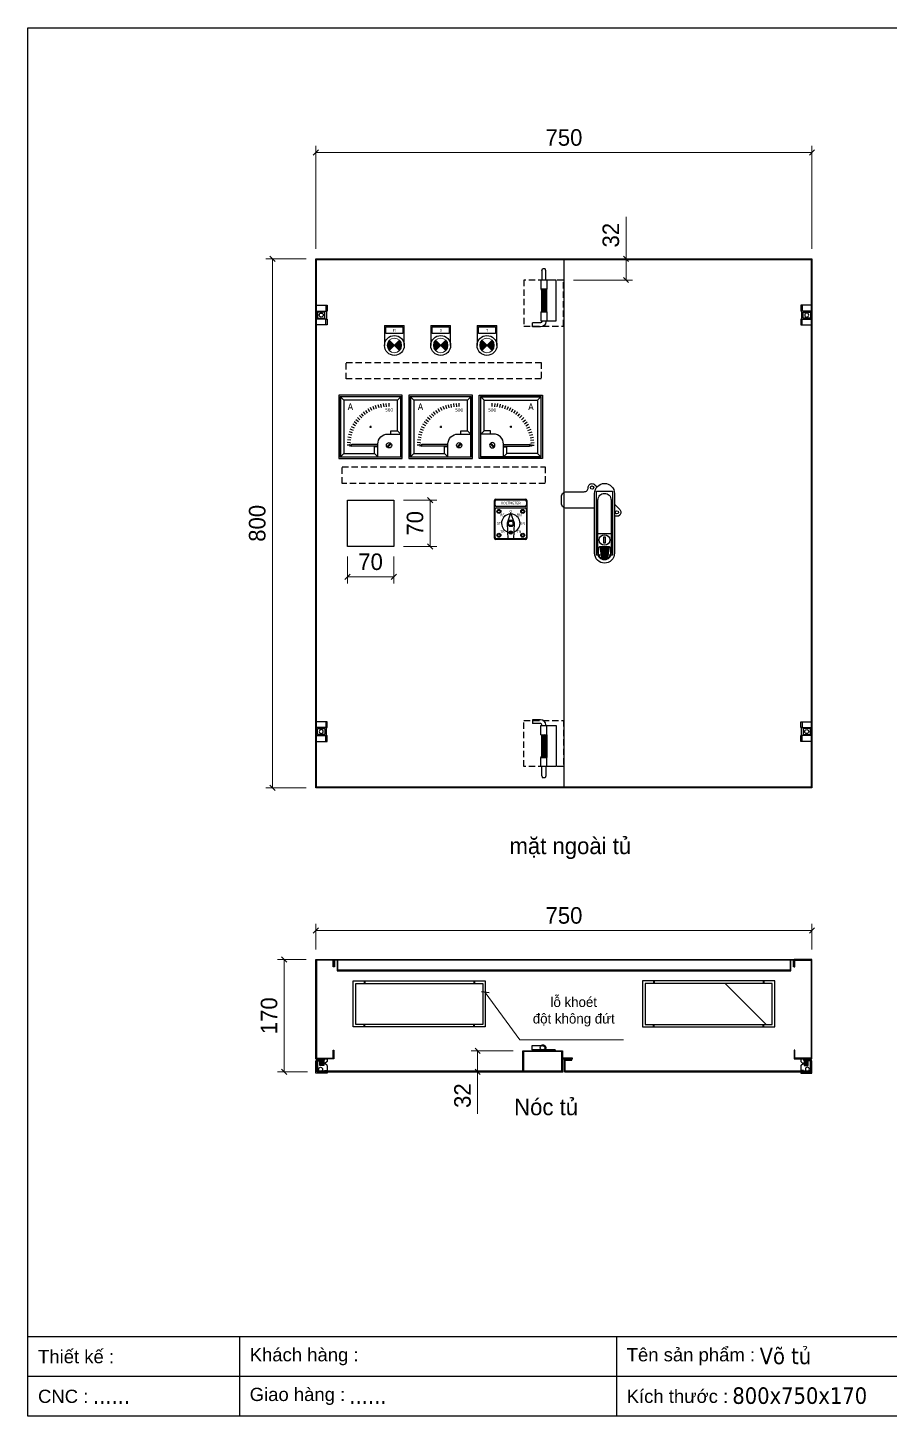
# Model space of a CAD drawing. Header units: millimetres. Extents: x 0 to 2970, y 0 to 2100.
# Drawn here: x 0 to 1302, y 0 to 2100 of the extents above; entities that cross this region are included whole.
import ezdxf
from ezdxf.enums import TextEntityAlignment as Align

# ---------------------------------------------------------------- set-up
doc = ezdxf.new("R2010")
doc.units = ezdxf.units.MM
doc.linetypes.add('HIDDEN2', pattern=[4.7625, 3.175, -1.5875])
doc.layers.add('01', color=7, linetype='HIDDEN2')
doc.layers.add('07', color=5, linetype='Continuous', lineweight=5)
doc.styles.add('Arial', font='arial.ttf')
doc.styles.add('Arial-Black', font='txt')
doc.styles.add('Tahoma (Input Text)', font='tahoma.ttf')
doc.dimstyles.new('Dim-25', dxfattribs={"dimtxt": 25, "dimasz": 8, "dimexe": 10, "dimexo": 15, "dimgap": 10, "dimtad": 1, "dimdec": 0, "dimtxsty": 'Standard', "dimblk": 'OBLIQUE', "dimcen": 10, "dimclrd": 5, "dimclre": 5, "dimclrt": 3, "dimazin": 3, "dimtfac": 1, "dimtdec": 0, "dimtmove": 0, "dimatfit": 3, "dimldrblk": 'OBLIQUE', "dimlwd": 9, "dimlwe": 9})

# ---------------------------------------------------------------- blocks, each defined once
blk = doc.blocks.new('*D1')
at = {"color": 0, "linetype": 'ByBlock', "lineweight": -2}
for p, q in [((439.7, 1915.2), (431.7, 1907.2)), ((1181.7, 1907.2), (1189.7, 1915.2))]:
    blk.add_line(p, q, dxfattribs=at)
at = {"color": 5, "lineweight": 9, "ltscale": 3, "transparency": 16777216}
for p, q in [((435.7, 1765.5), (435.7, 1921.2)), ((435.7, 1911.2), (1185.7, 1911.2)), ((1185.7, 1765.5), (1185.7, 1921.2))]:
    blk.add_line(p, q, dxfattribs=at)
at = {"layer": 'Defpoints', "color": 0, "ltscale": 3, "transparency": 16777216}
for p in [(1185.7, 1911.2), (435.7, 1750.5), (1185.7, 1750.5)]:
    blk.add_point(p, dxfattribs=at)
at = {"color": 3, "ltscale": 3, "transparency": 16777216, "insert": (810.7, 1933.9), "char_height": 25, "attachment_point": 5}
blk.add_mtext('750', dxfattribs=at)
blk = doc.blocks.new('_Oblique')
at = {"color": 0, "linetype": 'ByBlock', "lineweight": -2}
blk.add_line((-0.5, -0.5), (0.5, 0.5), dxfattribs=at)
blk = doc.blocks.new('*D2')
at = {"color": 5, "lineweight": 9, "ltscale": 3, "transparency": 16777216}
for p, q in [((420.7, 1750.5), (359.8, 1750.5)), ((369.8, 1750.5), (369.8, 950.5)), ((420.7, 950.5), (359.8, 950.5))]:
    blk.add_line(p, q, dxfattribs=at)
at = {"color": 0, "linetype": 'ByBlock', "lineweight": -2}
for p, q in [((373.8, 1746.5), (365.8, 1754.5)), ((365.8, 954.5), (373.8, 946.5))]:
    blk.add_line(p, q, dxfattribs=at)
at = {"layer": 'Defpoints', "color": 0, "ltscale": 3, "transparency": 16777216}
for p in [(435.7, 1750.5), (369.8, 950.5), (435.7, 950.5)]:
    blk.add_point(p, dxfattribs=at)
at = {"color": 3, "ltscale": 3, "transparency": 16777216, "insert": (347, 1350.5), "char_height": 25, "attachment_point": 5, "rotation": 90}
blk.add_mtext('800', dxfattribs=at)
blk = doc.blocks.new('khungtenAsean2')
at = {"color": 7}
for p, q in [((2970, -1980), (0, -1980)), ((320, -1980), (320, -2100)), ((890, -1980), (890, -2100)), ((2020, -2040), (0, -2040))]:
    blk.add_line(p, q, dxfattribs=at)
blk.add_lwpolyline([(0, 0), (2970, 0), (2970, -2100), (0, -2100)], close=True, dxfattribs=at)
at = {"color": 2, "char_height": 20, "width": 917.634, "attachment_point": 4, "style": 'Arial'}
for s, insert in [('  Tên sản phẩm :', (890, -2010)), ('  Thiết kế :', (0, -2010)), ('  Khách hàng :', (320, -2010)), ('  Giao hàng :', (320, -2070)), ('  CNC :', (0, -2070)), ('  Kích thước :', (890, -2070))]:
    blk.add_mtext(s, dxfattribs=dict(at, insert=insert))
at = {"color": 1, "style": 'Tahoma (Input Text)', "flags": 8}
for tag, p in [('#03', (506.6, -2019.3)), ('#01', (137.1, -2021.3)), ('#05', (1106.6, -2021.3)), ('#07', (1834.7, -2021.3)), ('#09', (2146.7, -2021.3)), ('#02', (98.5, -2081.3)), ('#04', (486.1, -2081.3)), ('#06', (1065.3, -2081.3)), ('#08', (1817.4, -2081.3)), ('#10', (2146.7, -2081.3))]:
    blk.add_attdef(tag, p, '', height=25, dxfattribs=at)
blk.add_attdef('#11', text='', height=25, dxfattribs=at).set_placement((2915, -2067.3), align=Align.CENTER)
blk = doc.blocks.new('HL003-2-2')
at = {"color": 1}
for p, q in [((15, 21), (15, 12)), ((15, -9), (15, 0)), ((16, 12), (17, 12)), ((16, 0), (17, 0))]:
    blk.add_line(p, q, dxfattribs=at)
blk.add_lwpolyline([(17, 0), (17, -9), (0, -9), (0, 21), (17, 21), (17, 12)], dxfattribs=at)
blk.add_lwpolyline([(0, 12), (16, 12), (16, 0), (0, 0)], close=True, dxfattribs=at)
blk.add_circle((8, 6), 3, dxfattribs=at)
blk = doc.blocks.new('HL035-1-1')
at = {"color": 1}
for p, q in [((-5, 88), (-17, 88)), ((-17, 88), (-17, 82)), ((-5, 82), (-17, 82)), ((-4.5, 79), (18.5, 79)), ((-4.5, 65), (-4.5, 79)), ((-4.5, 65), (4.5, 65)), ((1.3, 65), (-4, 64)), ((4, 64), (-4, 62.5)), ((-4, 64), (-3, 64)), ((-3, 79), (-3, 80)), ((-3, 79), (-3, 79)), ((3, 79), (3, 80)), ((3, 64), (4, 64)), ((4.5, 65), (4.5, 79)), ((4.5, 65), (4.5, 31)), ((18.5, 79), (18.5, 17)), ((4, 62.5), (-4, 61)), ((-4, 62.5), (-3, 62.5)), ((4, 61), (-4, 59.5)), ((-4, 61), (-3, 61)), ((4, 59.5), (-4, 58)), ((-4, 59.5), (-3, 59.5)), ((4, 58), (-4, 56.5)), ((-4, 58), (-3, 58)), ((4, 56.5), (-4, 55)), ((-4, 56.5), (-3, 56.5)), ((4, 55), (-4, 53.5)), ((-4, 55), (-3, 55)), ((4, 53.5), (-4, 52)), ((-4, 53.5), (-3, 53.5)), ((4, 52), (-4, 50.5)), ((-4, 52), (-3, 52)), ((4, 50.5), (-4, 49)), ((-4, 50.5), (-3, 50.5)), ((4, 49), (-4, 47.5)), ((-4, 49), (-3, 49)), ((4, 47.5), (-4, 46)), ((-4, 47.5), (-3, 47.5)), ((4, 46), (-4, 44.5)), ((-4, 46), (-3, 46)), ((4, 44.5), (-4, 43)), ((-4, 44.5), (-3, 44.5)), ((4, 43), (-4, 41.5)), ((-4, 43), (-3, 43)), ((3, 62.5), (4, 62.5)), ((3, 61), (4, 61)), ((3, 59.5), (4, 59.5)), ((3, 58), (4, 58)), ((3, 56.5), (4, 56.5)), ((3, 55), (4, 55)), ((3, 53.5), (4, 53.5)), ((3, 52), (4, 52)), ((3, 50.5), (4, 50.5)), ((3, 49), (4, 49)), ((3, 47.5), (4, 47.5)), ((3, 46), (4, 46)), ((3, 44.5), (4, 44.5)), ((3, 43), (4, 43)), ((-4.5, 17), (-4.5, 31)), ((-4.5, 31), (4.5, 31)), ((4, 41.5), (-4, 40)), ((-4, 41.5), (-3, 41.5)), ((4, 40), (-4, 38.5)), ((-4, 40), (-3, 40)), ((4, 38.5), (-4, 37)), ((-4, 38.5), (-3, 38.5)), ((4, 37), (-4, 35.5)), ((-4, 37), (-3, 37)), ((4, 35.5), (-4, 34)), ((-4, 35.5), (-3, 35.5)), ((4, 34), (-4, 32.5)), ((-4, 34), (-3, 34)), ((3, 41.5), (4, 41.5)), ((3, 40), (4, 40)), ((3, 38.5), (4, 38.5)), ((3, 37), (4, 37)), ((3, 35.5), (4, 35.5)), ((3, 34), (4, 34)), ((4.5, 17), (4.5, 31)), ((18.5, 17), (-4.5, 17)), ((-3, 3), (-2, 0)), ((3, 3), (2, 0))]:
    blk.add_line(p, q, dxfattribs=at)
for points in [[(-3, 32.5), (-3, 65)], [(3, 65), (3, 32.5)], [(-3, 3), (-3, 17)], [(2, 0), (-2, 0)], [(3, 17), (3, 3)]]:
    blk.add_lwpolyline(points, dxfattribs=at)
blk.add_lwpolyline([(-4, 32.5), (4, 32.5), (4, 31), (-4, 31)], close=True, dxfattribs=at)
for radius in [8, 2]:
    blk.add_arc((-5, 80), radius, 0, 90, dxfattribs=at)
blk = doc.blocks.new('Ampere-Meter-front')
at = {"color": 6}
for p, q in [((-40.5, 40.5), (-45.5, 45.5)), ((40.5, 40.5), (45.5, 45.5)), ((-7.6, 18.4), (-10.7, 22.4)), ((-4.5, 20.6), (-7.3, 24.8)), ((-1.2, 22.7), (-3.8, 27)), ((2.1, 24.5), (-0.1, 29)), ((5.6, 26), (3.7, 30.7)), ((9.2, 27.4), (7.6, 32.1)), ((12.9, 28.5), (11.6, 33.3)), ((16.6, 29.4), (15.6, 34.3)), ((20.4, 30), (19.7, 35)), ((24.2, 30.4), (23.8, 35.4)), ((28, 30.5), (28, 35.5)), ((-24.5, -2.1), (-29, 0.1)), ((-22.7, 1.2), (-27, 3.8)), ((-20.6, 4.5), (-24.8, 7.3)), ((-18.4, 7.6), (-22.4, 10.7)), ((-16, 10.6), (-19.7, 13.9)), ((-13.4, 13.4), (-16.9, 16.9)), ((-10.6, 16), (-13.9, 19.7)), ((-1.5, 0), (1.5, 0)), ((0, 1.5), (0, -1.5)), ((-30, -20.4), (-35, -19.7)), ((-29.4, -16.6), (-34.3, -15.6)), ((-28.5, -12.9), (-33.3, -11.6)), ((-27.4, -9.2), (-32.1, -7.6)), ((-26, -5.6), (-30.7, -3.7)), ((30.5, -11), (30.5, -6)), ((45.5, -11), (40.5, -6)), ((-40.5, -40.5), (-45.5, -45.5)), ((-30.5, -28), (-35.5, -28)), ((-30.5, -28), (-35.5, -28)), ((-30.4, -24.2), (-35.4, -23.8)), ((-30.5, -28), (-28.1, -26.8)), ((-30.5, -28), (-28.1, -29.2)), ((11, -26.8), (-28.1, -26.8)), ((11, -29.2), (-28.1, -29.2)), ((11, -30.5), (6, -30.5)), ((11, -45.5), (6, -40.5)), ((30.2, -24.7), (24.7, -30.2)), ((31.3, -25.8), (25.8, -31.3))]:
    blk.add_line(p, q, dxfattribs=at)
for points in [[(-48, -48), (48, -48), (48, 48), (-48, 48)], [(-45.5, -45.5), (45.5, -45.5), (45.5, 45.5), (-45.5, 45.5)]]:
    blk.add_lwpolyline(points, close=True, dxfattribs=at)
for points in [[(40.5, -6), (40.5, 40.5), (-40.5, 40.5), (-40.5, -40.5), (6, -40.5)], [(30.5, -6), (40.5, -6)], [(6, -40.5), (6, -30.5)]]:
    blk.add_lwpolyline(points, dxfattribs=at)
blk.add_lwpolyline([(11, -45.5), (11, -26, -0.414214), (26, -11), (45.5, -11)], format="xyb", dxfattribs=at)
blk.add_circle((28, -28), 4, dxfattribs=at)
at = {"color": 6, "style": 'Tahoma (Input Text)'}
for tag, height, p in [('BEW-96', 10, (-30.5, 30.5)), ('MAX', 5, (28, 25.5)), ('O', 5, (-30.5, -28))]:
    blk.add_attdef(tag, text='', height=height, dxfattribs=at).set_placement(p, align=Align.MIDDLE_CENTER)
blk = doc.blocks.new('Den XANH')
h = blk.add_hatch(color=5)
h.paths.add_polyline_path([(15, 15), (22.8, 7.2, 0.198912), (26, 15, 0.198912), (22.8, 22.8)])
h.paths.add_polyline_path([(15, 15), (7.2, 22.8, 0.198912), (4, 15, 0.198912), (7.2, 7.2)])
at = {"color": 7}
for p, q in [((0, 45), (30, 45)), ((0, 45), (0, 15)), ((30, 15), (30, 45))]:
    blk.add_line(p, q, dxfattribs=at)
blk.add_lwpolyline([(2, 43), (28, 43), (28, 33), (2, 33)], close=True, dxfattribs=at)
blk.add_circle((15, 15), 15, dxfattribs=at)
at = {"layer": '07', "color": 5, "linetype": 'Continuous', "lineweight": 5, "ltscale": 3}
for p, q in [((22.8, 22.8), (7.2, 7.2)), ((7.2, 22.8), (22.8, 7.2))]:
    blk.add_line(p, q, dxfattribs=at)
blk.add_circle((15, 15), 11, dxfattribs=at)
at = {"layer": '01', "color": 2, "linetype": 'Continuous', "lineweight": 5, "style": 'Arial-Black'}
blk.add_attdef('T-SP', text='', height=2.4, dxfattribs=at).set_placement((15.2, 36), align=Align.CENTER)
blk = doc.blocks.new('Den DO')
h = blk.add_hatch(color=1)
h.paths.add_polyline_path([(7.2, 7.2), (15, 15), (7.2, 22.8, 0.198912), (4, 15, 0.198912)])
h.paths.add_polyline_path([(26, 15, 0.198912), (22.8, 22.8), (15, 15), (22.8, 7.2, 0.198912)])
at = {"color": 7}
for p, q in [((0, 45), (30, 45)), ((0, 45), (0, 15)), ((30, 15), (30, 45))]:
    blk.add_line(p, q, dxfattribs=at)
blk.add_lwpolyline([(2, 43), (28, 43), (28, 33), (2, 33)], close=True, dxfattribs=at)
blk.add_circle((15, 15), 15, dxfattribs=at)
at = {"layer": '07', "color": 1, "linetype": 'Continuous', "lineweight": 5, "ltscale": 3}
for p, q in [((22.8, 22.8), (7.2, 7.2)), ((7.2, 22.8), (22.8, 7.2))]:
    blk.add_line(p, q, dxfattribs=at)
blk.add_circle((15, 15), 11, dxfattribs=at)
at = {"layer": '01', "color": 2, "linetype": 'Continuous', "lineweight": 5, "style": 'Arial-Black'}
blk.add_attdef('T-SP', text='', height=2.4, dxfattribs=at).set_placement((15.2, 36), align=Align.CENTER)
blk = doc.blocks.new('Den VANG')
h = blk.add_hatch(color=2)
h.paths.add_polyline_path([(22.8, 7.2, 0.198912), (26, 15, 0.198912), (22.8, 22.8), (15, 15)])
h.paths.add_polyline_path([(7.2, 7.2), (15, 15), (7.2, 22.8, 0.198912), (4, 15, 0.198912)])
at = {"color": 7}
for p, q in [((0, 45), (30, 45)), ((0, 45), (0, 15)), ((30, 15), (30, 45))]:
    blk.add_line(p, q, dxfattribs=at)
blk.add_lwpolyline([(2, 43), (28, 43), (28, 33), (2, 33)], close=True, dxfattribs=at)
blk.add_circle((15, 15), 15, dxfattribs=at)
at = {"layer": '07', "color": 2, "linetype": 'Continuous', "lineweight": 5, "ltscale": 3}
for p, q in [((22.8, 22.8), (7.2, 7.2)), ((7.2, 22.8), (22.8, 7.2))]:
    blk.add_line(p, q, dxfattribs=at)
blk.add_circle((15, 15), 11, dxfattribs=at)
at = {"layer": '01', "color": 2, "linetype": 'Continuous', "lineweight": 5, "style": 'Arial-Black'}
blk.add_attdef('T-SP', text='', height=2.4, dxfattribs=at).set_placement((15.2, 36), align=Align.CENTER)
blk = doc.blocks.new('*D5')
at = {"color": 5, "lineweight": 9, "ltscale": 3, "transparency": 16777216}
for p, q in [((483.3, 1300.5), (483.3, 1259.5)), ((553.3, 1300.5), (553.3, 1259.5)), ((483.3, 1269.5), (553.3, 1269.5))]:
    blk.add_line(p, q, dxfattribs=at)
at = {"color": 0, "linetype": 'ByBlock', "lineweight": -2}
for p, q in [((487.3, 1273.5), (479.3, 1265.5)), ((549.3, 1265.5), (557.3, 1273.5))]:
    blk.add_line(p, q, dxfattribs=at)
at = {"layer": 'Defpoints', "color": 0, "ltscale": 3, "transparency": 16777216}
for p in [(483.3, 1315.5), (553.3, 1315.5), (553.3, 1269.5)]:
    blk.add_point(p, dxfattribs=at)
at = {"color": 3, "ltscale": 3, "transparency": 16777216, "insert": (518.3, 1292.2), "char_height": 25, "attachment_point": 5}
blk.add_mtext('70', dxfattribs=at)
blk = doc.blocks.new('*D6')
at = {"color": 0, "linetype": 'ByBlock', "lineweight": -2}
for p, q in [((612.4, 1381.5), (604.4, 1389.5)), ((604.4, 1319.5), (612.4, 1311.5))]:
    blk.add_line(p, q, dxfattribs=at)
at = {"color": 5, "lineweight": 9, "ltscale": 3, "transparency": 16777216}
for p, q in [((568.3, 1385.5), (618.4, 1385.5)), ((608.4, 1315.5), (608.4, 1385.5)), ((568.3, 1315.5), (618.4, 1315.5))]:
    blk.add_line(p, q, dxfattribs=at)
at = {"layer": 'Defpoints', "color": 0, "ltscale": 3, "transparency": 16777216}
for p in [(553.3, 1385.5), (608.4, 1385.5), (553.3, 1315.5)]:
    blk.add_point(p, dxfattribs=at)
at = {"color": 3, "ltscale": 3, "transparency": 16777216, "insert": (585.6, 1350.5), "char_height": 25, "attachment_point": 5, "rotation": 90}
blk.add_mtext('70', dxfattribs=at)
blk = doc.blocks.new('AB301-2-1')
at = {"linetype": 'Continuous'}
h = blk.add_hatch(dxfattribs=at)
h.set_pattern_fill('ACAD_ISO09W100', color=1, scale=0.2)
h.set_pattern_definition([(0, (-368.0181, 398.3814), (0, 1), [4.8, -0.6, 1.2, -0.6, 1.2, -0.6])])
h.paths.add_polyline_path([(-4.1, -88.5, 0.118404), (0, -89.5, 0.118404), (4.1, -88.5), (7, -72), (-7, -72)])
at = {"color": 1, "linetype": 'Continuous'}
for p, q in [((-10, -50.5), (10, -50.5)), ((-7, -72), (7, -72)), ((-7, -72), (-4.1, -88.5)), ((7, -72), (4.1, -88.5))]:
    blk.add_line(p, q, dxfattribs=at)
for points in [[(-24.7, 18.7, -0.198912), (-23, 23), (-23, 23, -0.414214), (-14.5, 23), (-11.3, 19.8)], [(-15, -12.5), (-57.5, -12.5, -0.414214), (-65, -5), (-65, 5, -0.414214), (-57.5, 12.5), (-30.7, 12.5, 0.414214), (-24.7, 18.5), (-24.7, 18.7)], [(15, -6.5), (23, -14.5, -0.414214), (23, -23), (23, -23, -0.381561), (15, -23.4, -0.381561)]]:
    blk.add_lwpolyline(points, format="xyb", dxfattribs=at)
for points in [[(0, 25), (0, 25, -0.414214), (15, 10), (15, -80.5, -0.414214), (0, -95.5), (0, -95.5, -0.414214), (-15, -80.5), (-15, 10, -0.414214)], [(0, 10, -0.414214), (10, 0), (10, -80.5, -0.414214), (0, -90.5, -0.414214), (-10, -80.5), (-10, 0, -0.414214)], [(9, -72.5), (9, -80.5, -0.414214), (0, -89.5, -0.414214), (-9, -80.5), (-9, -72.5, -0.414214), (-7, -70.5), (7, -70.5, -0.414214)]]:
    blk.add_lwpolyline(points, format="xyb", close=True, dxfattribs=at)
at = {"color": 2, "linetype": 'Continuous'}
blk.add_lwpolyline([(-12, 13.3), (12, 13.3), (12, -83.7), (-12, -83.7)], close=True, dxfattribs=at)
at = {"color": 1, "linetype": 'Continuous'}
blk.add_lwpolyline([(-1, -55.5), (1, -55.5), (1, -65.5), (-1, -65.5)], close=True, dxfattribs=at)
for centre, radius in [((-18.7, 18.7), 2.5), ((18.7, -18.7), 2.5), ((0, -60.5), 8)]:
    blk.add_circle(centre, radius, dxfattribs=at)
blk = doc.blocks.new('HL003-2-3')
h = blk.add_hatch()
h.set_pattern_fill('ANSI31', color=2, scale=0.5, style=0)
h.set_pattern_definition([(45, (8435.407, 86016.9664), (-1.122532015, 1.122532015), [])])
h.paths.add_polyline_path([(11, 10), (5, 10), (5, 0), (11, 0)])
at = {"color": 1}
for p, q in [((0, 22), (17, 22)), ((0, 20), (0, 22)), ((17, 22), (17, 3)), ((0, 20), (15, 20)), ((4, 18), (0, 18)), ((0, 10), (0, 18)), ((0, 10), (8, 3)), ((0, 4), (3.4, 7)), ((0, 0), (0, 4)), ((16, 0), (0, 0)), ((4, 20), (4, 18)), ((17, 3), (8, 3)), ((15, 20), (15, 3)), ((16, 3), (16, 0))]:
    blk.add_line(p, q, dxfattribs=at)
at = {"color": 2}
blk.add_lwpolyline([(5, 10), (11, 10), (11, 0), (5, 0)], close=True, dxfattribs=at)
at = {"color": 1}
blk.add_circle((10, 16), 3, dxfattribs=at)
blk.add_circle((10, 16), 3, dxfattribs=at)
blk = doc.blocks.new('*D13')
at = {"color": 0, "linetype": 'ByBlock', "lineweight": -2}
for p, q in [((391.7, 686.7), (383.7, 694.7)), ((383.7, 524.7), (391.7, 516.7))]:
    blk.add_line(p, q, dxfattribs=at)
at = {"color": 5, "lineweight": 9, "ltscale": 3, "transparency": 16777216}
for p, q in [((420.7, 690.7), (377.7, 690.7)), ((387.7, 690.7), (387.7, 520.7)), ((422.7, 520.7), (377.7, 520.7))]:
    blk.add_line(p, q, dxfattribs=at)
at = {"layer": 'Defpoints', "color": 0, "ltscale": 3, "transparency": 16777216}
for p in [(435.7, 690.7), (387.7, 520.7), (437.7, 520.7)]:
    blk.add_point(p, dxfattribs=at)
at = {"color": 3, "ltscale": 3, "transparency": 16777216, "insert": (364.9, 605.7), "char_height": 25, "attachment_point": 5, "rotation": 90}
blk.add_mtext('170', dxfattribs=at)
blk = doc.blocks.new('HL035-1-3')
at = {"color": 1}
for p, q in [((0, 3), (-17, 3)), ((-17, -3), (-17, 3)), ((0, 4.5), (18.5, 4.5)), ((18.5, 3), (0.2, 3)), ((4.4, 1), (2.9, 0.7)), ((18.5, 3), (18.5, 4.5)), ((0, -3), (-17, -3))]:
    blk.add_line(p, q, dxfattribs=at)
for radius, start, end in [(4.5, 90, 138.1897), (4.5, 221.8103, 13.4301), (3, 87.0927, 90), (3, 270, 90), (3, 270, 13.4301)]:
    blk.add_arc((0, 0), radius, start, end, dxfattribs=at)
blk = doc.blocks.new('*D14')
at = {"color": 0, "linetype": 'ByBlock', "lineweight": -2}
for p, q in [((439.7, 738.5), (431.7, 730.5)), ((1181.7, 730.5), (1189.7, 738.5))]:
    blk.add_line(p, q, dxfattribs=at)
at = {"color": 5, "lineweight": 9, "ltscale": 3, "transparency": 16777216}
for p, q in [((435.7, 705.7), (435.7, 744.5)), ((1185.7, 705.7), (1185.7, 744.5)), ((435.7, 734.5), (1185.7, 734.5))]:
    blk.add_line(p, q, dxfattribs=at)
at = {"layer": 'Defpoints', "color": 0, "ltscale": 3, "transparency": 16777216}
for p in [(1185.7, 734.5), (435.7, 690.7), (1185.7, 690.7)]:
    blk.add_point(p, dxfattribs=at)
at = {"color": 3, "ltscale": 3, "transparency": 16777216, "insert": (810.7, 757.3), "char_height": 25, "attachment_point": 5}
blk.add_mtext('750', dxfattribs=at)
blk = doc.blocks.new('*D16')
at = {"color": 5, "lineweight": 9, "ltscale": 3, "transparency": 16777216}
for p, q in [((733.7, 552.7), (670.2, 552.7)), ((680.2, 552.7), (680.2, 520.7)), ((734.7, 520.7), (670.2, 520.7)), ((680.2, 520.7), (680.2, 457.2))]:
    blk.add_line(p, q, dxfattribs=at)
at = {"color": 0, "linetype": 'ByBlock', "lineweight": -2}
for p, q in [((684.2, 548.7), (676.2, 556.7)), ((676.2, 524.7), (684.2, 516.7))]:
    blk.add_line(p, q, dxfattribs=at)
at = {"layer": 'Defpoints', "color": 0, "ltscale": 3, "transparency": 16777216}
for p in [(748.7, 552.7), (680.2, 520.7), (749.7, 520.7)]:
    blk.add_point(p, dxfattribs=at)
at = {"color": 3, "ltscale": 3, "transparency": 16777216, "insert": (657.4, 484.9), "char_height": 25, "attachment_point": 5, "rotation": 90}
blk.add_mtext('32', dxfattribs=at)
blk = doc.blocks.new('*D17')
at = {"color": 5, "lineweight": 9, "ltscale": 3, "transparency": 16777216}
for p, q in [((904.5, 1750.5), (904.5, 1814.1)), ((825.7, 1750.5), (914.5, 1750.5)), ((904.5, 1718.5), (904.5, 1750.5)), ((825, 1718.5), (914.5, 1718.5))]:
    blk.add_line(p, q, dxfattribs=at)
at = {"color": 0, "linetype": 'ByBlock', "lineweight": -2}
for p, q in [((908.5, 1746.5), (900.5, 1754.5)), ((900.5, 1722.5), (908.5, 1714.5))]:
    blk.add_line(p, q, dxfattribs=at)
at = {"layer": 'Defpoints', "color": 0, "ltscale": 3, "transparency": 16777216}
for p in [(810.7, 1750.5), (904.5, 1750.5), (810, 1718.5)]:
    blk.add_point(p, dxfattribs=at)
at = {"color": 3, "ltscale": 3, "transparency": 16777216, "insert": (881.7, 1786.3), "char_height": 25, "attachment_point": 5, "rotation": 90}
blk.add_mtext('32', dxfattribs=at)
blk = doc.blocks.new('Von-nho')
at = {"color": 6}
for p, q in [((-24.5, -22.5), (-24.5, 34.5)), ((-23.5, 27.5), (-23.5, 33.5)), ((-23.5, -21.5), (-23.5, 21.5)), ((-22.5, 36.5), (22.5, 36.5)), ((-21.5, 35.5), (21.5, 35.5)), ((21.5, 25.5), (-21.5, 25.5)), ((-21.5, 23.5), (21.5, 23.5)), ((23.5, 33.5), (23.5, 27.5)), ((23.5, 21.5), (23.5, -21.5)), ((24.5, 34.5), (24.5, -22.5)), ((-0.8, -13.9), (-0.8, -14.1)), ((-0.1, -13.9), (-0.8, -13.9)), ((-0.8, -14.1), (-0.1, -14.1)), ((0.1, -13.2), (-0.1, -13.2)), ((-0.1, -13.2), (-0.1, -13.9)), ((-0.1, -14.1), (-0.1, -14.8)), ((-0.1, -14.8), (0.1, -14.8)), ((0.1, -13.9), (0.1, -13.2)), ((0.8, -13.9), (0.1, -13.9)), ((0.1, -14.1), (0.8, -14.1)), ((0.1, -14.8), (0.1, -14.1)), ((0.8, -14.1), (0.8, -13.9)), ((22.5, -24.5), (-22.5, -24.5)), ((21.5, -23.5), (-21.5, -23.5))]:
    blk.add_line(p, q, dxfattribs=at)
blk.add_lwpolyline([(5.5, 0), (0.2, 15.3, 0.713683), (-0.2, 15.3), (-5.5, 0), (-4.5, -24), (4.5, -24), (5.5, 0)], format="xyb", dxfattribs=at)
at = {"color": 2}
for centre, radius in [((-18, 18), 3), ((0, 0), 5), ((18, 18), 3), ((-18, -18), 3), ((18, -18), 3)]:
    blk.add_circle(centre, radius, dxfattribs=at)
at = {"color": 6}
for centre, radius in [((-18, 18), 2), ((0, 0), 3.5), ((18, 18), 2), ((-18, -18), 2), ((0, -14), 2.5), ((0, -14), 1.75), ((18, -18), 2)]:
    blk.add_circle(centre, radius, dxfattribs=at)
for centre, radius, start, end in [((-22.5, 34.5), 2, 90, 180), ((-21.5, 33.5), 2, 90, 180), ((-21.5, 27.5), 2, 180, 270), ((-21.5, 21.5), 2, 90, 180), ((21.5, 33.5), 2, 0, 90), ((21.5, 27.5), 2, 270, 0), ((21.5, 21.5), 2, 0, 90), ((22.5, 34.5), 2, 0, 90), ((0, 0), 14, 92.839, 249.0883), ((0, 0), 14, 290.9117, 87.161), ((-22.5, -22.5), 2, 180, 270), ((-21.5, -21.5), 2, 180, 270), ((21.5, -21.5), 2, 270, 0), ((22.5, -22.5), 2, 270, 0)]:
    blk.add_arc(centre, radius, start, end, dxfattribs=at)
at = {"color": 6, "insert": (0, 30.5), "char_height": 4, "width": 47, "attachment_point": 5}
blk.add_mtext('{\\fTahoma|b0|i0|c0|p34;VOLTMETER}', dxfattribs=at)
at = {"color": 6, "style": 'Tahoma (Input Text)'}
for tag, p in [('ST', (-18, 0)), ('RS', (-12.7, 12.7)), ('O', (0, 18)), ('RN', (12.7, 12.7)), ('SN', (18, 0)), ('TR', (-12.7, -12.7)), ('TN', (12.7, -12.7))]:
    blk.add_attdef(tag, text='', height=4, dxfattribs=at).set_placement(p, align=Align.MIDDLE_CENTER)

msp = doc.modelspace()

# ---------------------------------------------------------------- hatches: boundary and pattern name
at = {"ltscale": 3}
h = msp.add_hatch(dxfattribs=at)
h.set_pattern_fill('ANSI31', color=256, scale=50, style=0)
h.set_pattern_definition([(45, (-23198550.1, -1568865.4), (-220.970869, 220.970869), [])])
h.paths.add_polyline_path([(495.8, 654.7), (687.8, 654.7), (687.8, 592.7), (495.8, 592.7)])
h = msp.add_hatch(dxfattribs=at)
h.set_pattern_fill('ANSI31', color=256, scale=50, style=0)
h.set_pattern_definition([(135, (14206572.2, -1568865.4), (220.970869, 220.970869), [])])
h.paths.add_polyline_path([(1125.6, 654.7), (933.6, 654.7), (933.6, 592.7), (1125.6, 592.7)])

# ---------------------------------------------------------------- linework, layer by layer
for p, q in [((810.7, 1750.5), (810.7, 950.5)), ((508.4, 658.7), (508.4, 654.7)), ((509.4, 658.7), (509.4, 654.7)), ((674.2, 658.7), (674.2, 654.7)), ((675.2, 658.7), (675.2, 654.7)), ((946.2, 658.7), (946.2, 654.7)), ((947.2, 658.7), (947.2, 654.7)), ((1112, 658.7), (1112, 654.7)), ((1113, 658.7), (1113, 654.7)), ((508.4, 588.7), (508.4, 592.7)), ((509.4, 588.7), (509.4, 592.7)), ((674.2, 588.7), (674.2, 592.7)), ((675.2, 588.7), (675.2, 592.7)), ((946.2, 588.7), (946.2, 592.7)), ((947.2, 588.7), (947.2, 592.7)), ((1112, 588.7), (1112, 592.7)), ((1113, 588.7), (1113, 592.7))]:
    msp.add_line(p, q, dxfattribs=at)
for points in [[(435.7, 1750.5), (1185.7, 1750.5), (1185.7, 950.5), (435.7, 950.5)], [(436.7, 1749.5), (1184.7, 1749.5), (1184.7, 951.5), (436.7, 951.5)]]:
    msp.add_lwpolyline(points, close=True, dxfattribs=at)
at = {"linetype": 'HIDDEN2', "ltscale": 3}
for points in [[(750, 1648.5), (810, 1648.5), (810, 1718.5), (750, 1718.5)], [(481.3, 1593.8), (776.3, 1593.8), (776.3, 1568.8), (481.3, 1568.8)], [(475.4, 1435.9), (782.2, 1435.9), (782.2, 1410.9), (475.4, 1410.9)], [(750, 1052.5), (810, 1052.5), (810, 982.5), (750, 982.5)]]:
    msp.add_lwpolyline(points, close=True, dxfattribs=at)
at = {"color": 2}
for points in [[(449.2, 1670), (438.2, 1670), (438.2, 1661), (449.2, 1661)], [(1172.2, 1670), (1183.2, 1670), (1183.2, 1661), (1172.2, 1661)], [(472.3, 1542.5), (564.3, 1542.5), (564.3, 1450.5), (472.3, 1450.5)], [(578.3, 1542.5), (670.3, 1542.5), (670.3, 1450.5), (578.3, 1450.5)], [(776.3, 1542.5), (684.3, 1542.5), (684.3, 1450.5), (776.3, 1450.5)], [(449.2, 1031), (438.2, 1031), (438.2, 1040), (449.2, 1040)], [(1172.2, 1031), (1183.2, 1031), (1183.2, 1040), (1172.2, 1040)], [(491.8, 658.7), (691.8, 658.7), (691.8, 588.7), (491.8, 588.7)], [(495.8, 654.7), (687.8, 654.7), (687.8, 592.7), (495.8, 592.7)], [(1129.6, 658.7), (929.6, 658.7), (929.6, 588.7), (1129.6, 588.7)], [(1125.6, 654.7), (933.6, 654.7), (933.6, 592.7), (1125.6, 592.7)]]:
    msp.add_lwpolyline(points, close=True, dxfattribs=at)
at = {"color": 2, "ltscale": 3}
msp.add_lwpolyline([(483.3, 1385.5), (553.3, 1385.5), (553.3, 1315.5), (483.3, 1315.5)], close=True, dxfattribs=at)
at = {"color": 7}
for points in [[(461.7, 679.7), (461.7, 689.7), (436.7, 689.7), (436.7, 541.7), (461.7, 541.7), (461.7, 553.7), (462.7, 553.7), (462.7, 540.7), (435.7, 540.7), (435.7, 690.7), (462.7, 690.7), (462.7, 679.7)], [(1157.7, 679.7), (1157.7, 689.7), (463.7, 689.7), (463.7, 679.7), (462.7, 679.7), (462.7, 690.7), (1158.7, 690.7), (1158.7, 679.7)], [(1159.7, 679.7), (1159.7, 689.7), (1184.7, 689.7), (1184.7, 541.7), (1159.7, 541.7), (1159.7, 553.7), (1158.7, 553.7), (1158.7, 540.7), (1185.7, 540.7), (1185.7, 690.7), (1158.7, 690.7), (1158.7, 679.7)], [(807.7, 521.7), (807.7, 551.7), (749.7, 551.7), (749.7, 521.7), (748.7, 521.7), (748.7, 552.7), (808.7, 552.7), (808.7, 521.7)], [(823.7, 541.7), (808.7, 541.7), (808.7, 521.7), (438.7, 521.7), (438.7, 538.7), (448.7, 538.7), (448.7, 539.7), (437.7, 539.7), (437.7, 520.7), (809.7, 520.7), (809.7, 540.7), (823.7, 540.7)], [(1172.7, 538.7), (1182.7, 538.7), (1182.7, 521.7), (812.7, 521.7), (812.7, 538.7), (822.7, 538.7), (822.7, 539.7), (811.7, 539.7), (811.7, 520.7), (1183.7, 520.7), (1183.7, 539.7), (1172.7, 539.7)]]:
    msp.add_lwpolyline(points, close=True, dxfattribs=at)
at = {"color": 1}
msp.add_lwpolyline([(1152.7, 689.7), (1152.7, 674.7), (468.7, 674.7), (468.7, 689.7), (467.7, 689.7), (467.7, 673.7), (1153.7, 673.7), (1153.7, 689.7)], close=True, dxfattribs=at)
at = {"color": 2}
msp.add_circle((778.9, 557.2), 4, dxfattribs=at)

# ---------------------------------------------------------------- block references
at = {"color": 7}
ref = msp.add_blockref('khungtenAsean2', (0, 2100), dxfattribs=at)
ref.add_attrib('#06', '800x750x170', (1065.3, 18.7), dxfattribs={"color": 1, "height": 25, "style": 'Tahoma (Input Text)'})
ref.add_attrib('#05', 'Võ tủ', (1106.6, 78.7), dxfattribs={"color": 1, "height": 25, "style": 'Tahoma (Input Text)'})
ref.add_attrib('#04', '......', (486.1, 18.7), dxfattribs={"color": 1, "height": 25, "style": 'Tahoma (Input Text)'})
ref.add_attrib('#02', '......', (98.5, 18.7), dxfattribs={"color": 1, "height": 25, "style": 'Tahoma (Input Text)'})
at = {"color": 7, "xscale": -1, "rotation": 180}
for name, p in [('HL035-1-1', (780.2, 1735.5)), ('HL003-2-2', (435.7, 1041.5)), ('HL035-1-3', (778.9, 557.2)), ('HL003-2-3', (1168.7, 540.7))]:
    msp.add_blockref(name, p, dxfattribs=at)
at = {"color": 7}
for name, p in [('HL003-2-2', (435.7, 1659.5)), ('AB301-2-1', (872, 1385.8)), ('HL035-1-1', (780.2, 965.5))]:
    msp.add_blockref(name, p, dxfattribs=at)
at = {"color": 7, "xscale": -1}
msp.add_blockref('HL003-2-2', (1185.7, 1659.5), dxfattribs=at)
at = {"color": 7}
ref = msp.add_blockref('Den DO', (539.3, 1604.5), dxfattribs=at)
ref.add_attrib('T-SP', 'R', dxfattribs={"layer": '01', "color": 2, "linetype": 'Continuous', "lineweight": 5, "height": 4, "style": 'Arial'}).set_placement((554.5, 1640.5), align=Align.CENTER)
ref = msp.add_blockref('Den VANG', (609.3, 1604.5), dxfattribs=at)
ref.add_attrib('T-SP', 'S', dxfattribs={"layer": '01', "color": 2, "linetype": 'Continuous', "lineweight": 5, "height": 4, "style": 'Arial'}).set_placement((624.5, 1640.5), align=Align.CENTER)
ref = msp.add_blockref('Den XANH', (679.3, 1604.5), dxfattribs=at)
ref.add_attrib('T-SP', 'T', dxfattribs={"layer": '01', "color": 2, "linetype": 'Continuous', "lineweight": 5, "height": 4, "style": 'Arial'}).set_placement((694.5, 1640.5), align=Align.CENTER)
at = {"color": 7, "lineweight": -3}
ref = msp.add_blockref('Ampere-Meter-front', (518.3, 1496.5), dxfattribs=at)
ref.add_attrib('BEW-96', 'A', dxfattribs={"height": 10, "style": 'Tahoma (Input Text)'}).set_placement((487.8, 1527), align=Align.MIDDLE_CENTER)
ref.add_attrib('O', 'O', dxfattribs={"height": 5, "style": 'Tahoma (Input Text)'}).set_placement((487.8, 1468.5), align=Align.MIDDLE_CENTER)
ref.add_attrib('MAX', '500', dxfattribs={"height": 5, "style": 'Tahoma (Input Text)'}).set_placement((546.3, 1522), align=Align.MIDDLE_CENTER)
ref = msp.add_blockref('Ampere-Meter-front', (624.3, 1496.5), dxfattribs=at)
ref.add_attrib('BEW-96', 'A', dxfattribs={"height": 10, "style": 'Tahoma (Input Text)'}).set_placement((593.8, 1527), align=Align.MIDDLE_CENTER)
ref.add_attrib('O', 'O', dxfattribs={"height": 5, "style": 'Tahoma (Input Text)'}).set_placement((593.8, 1468.5), align=Align.MIDDLE_CENTER)
ref.add_attrib('MAX', '500', dxfattribs={"height": 5, "style": 'Tahoma (Input Text)'}).set_placement((652.3, 1522), align=Align.MIDDLE_CENTER)
ref = msp.add_blockref('Ampere-Meter-front', (730.3, 1496.5), dxfattribs=dict(at, xscale=-1))
ref.add_attrib('BEW-96', 'A', dxfattribs={"height": 10, "style": 'Tahoma (Input Text)'}).set_placement((760.8, 1527), align=Align.MIDDLE_CENTER)
ref.add_attrib('O', 'O', dxfattribs={"height": 5, "style": 'Tahoma (Input Text)'}).set_placement((760.8, 1468.5), align=Align.MIDDLE_CENTER)
ref.add_attrib('MAX', '500', dxfattribs={"height": 5, "style": 'Tahoma (Input Text)'}).set_placement((702.2, 1522), align=Align.MIDDLE_CENTER)
at = {"color": 7}
msp.add_blockref('Von-nho', (730.3, 1350.5), dxfattribs=at).add_auto_attribs({'RN': 'RN', 'SN': 'SN', 'TN': 'TN', 'O': 'O', 'ST': 'ST', 'TR': 'TR', 'RS': 'RS'})
at = {"color": 7, "rotation": 180}
for name, p in [('HL003-2-2', (1185.7, 1041.5)), ('HL003-2-3', (452.7, 540.7))]:
    msp.add_blockref(name, p, dxfattribs=at)

# ---------------------------------------------------------------- texts
at = {"color": 2, "char_height": 25, "width": 775, "attachment_point": 5}
for s, insert in [('mặt ngoài tủ ', (820.3, 858.9)), ('{\\H0.6x;lỗ khoét \\Pđột không đứt} ', (825.5, 611.7)), ('Nóc tủ', (783.7, 467.6))]:
    msp.add_mtext(s, dxfattribs=dict(at, insert=insert))

# ---------------------------------------------------------------- dimensions: what is measured, and where the dimension line sits
at = {"ltscale": 3}
dim = msp.add_linear_dim(base=(1185.7, 1911.2), p1=(435.7, 1750.5), p2=(1185.7, 1750.5), dimstyle='Dim-25', dxfattribs=at)
dim.commit()
dim.dimension.update_dxf_attribs({"geometry": '*D1', "text_midpoint": (810.7, 1911.2), "dimtype": 160})
for base, p1, p2, picture, middle in [((904.5, 1750.5), (810, 1718.5), (810.7, 1750.5), '*D17', (881.7, 1786.3)), ((369.8, 950.5), (435.7, 1750.5), (435.7, 950.5), '*D2', (347, 1350.5)), ((608.4, 1385.5), (553.3, 1315.5), (553.3, 1385.5), '*D6', (585.6, 1350.5)), ((387.7, 520.7), (435.7, 690.7), (437.7, 520.7), '*D13', (364.9, 605.7)), ((680.2, 520.7), (748.7, 552.7), (749.7, 520.7), '*D16', (657.4, 484.9))]:
    dim = msp.add_linear_dim(base=base, p1=p1, p2=p2, angle=90, dimstyle='Dim-25', dxfattribs=at)
    dim.commit()
    dim.dimension.update_dxf_attribs({"geometry": picture, "text_midpoint": middle})
for base, p1, p2, picture, middle in [((553.3, 1269.5), (483.3, 1315.5), (553.3, 1315.5), '*D5', (518.3, 1292.2)), ((1185.7, 734.5), (435.7, 690.7), (1185.7, 690.7), '*D14', (810.7, 757.3))]:
    dim = msp.add_linear_dim(base=base, p1=p1, p2=p2, dimstyle='Dim-25', dxfattribs=at)
    dim.commit()
    dim.dimension.update_dxf_attribs({"geometry": picture, "text_midpoint": middle})

# ---------------------------------------------------------------- leaders
msp.add_leader([(691.8, 641.1), (744.2, 569.3), (900.7, 569.3)], dimstyle='Dim-25', dxfattribs=at)

doc.saveas('drawing.dxf')
